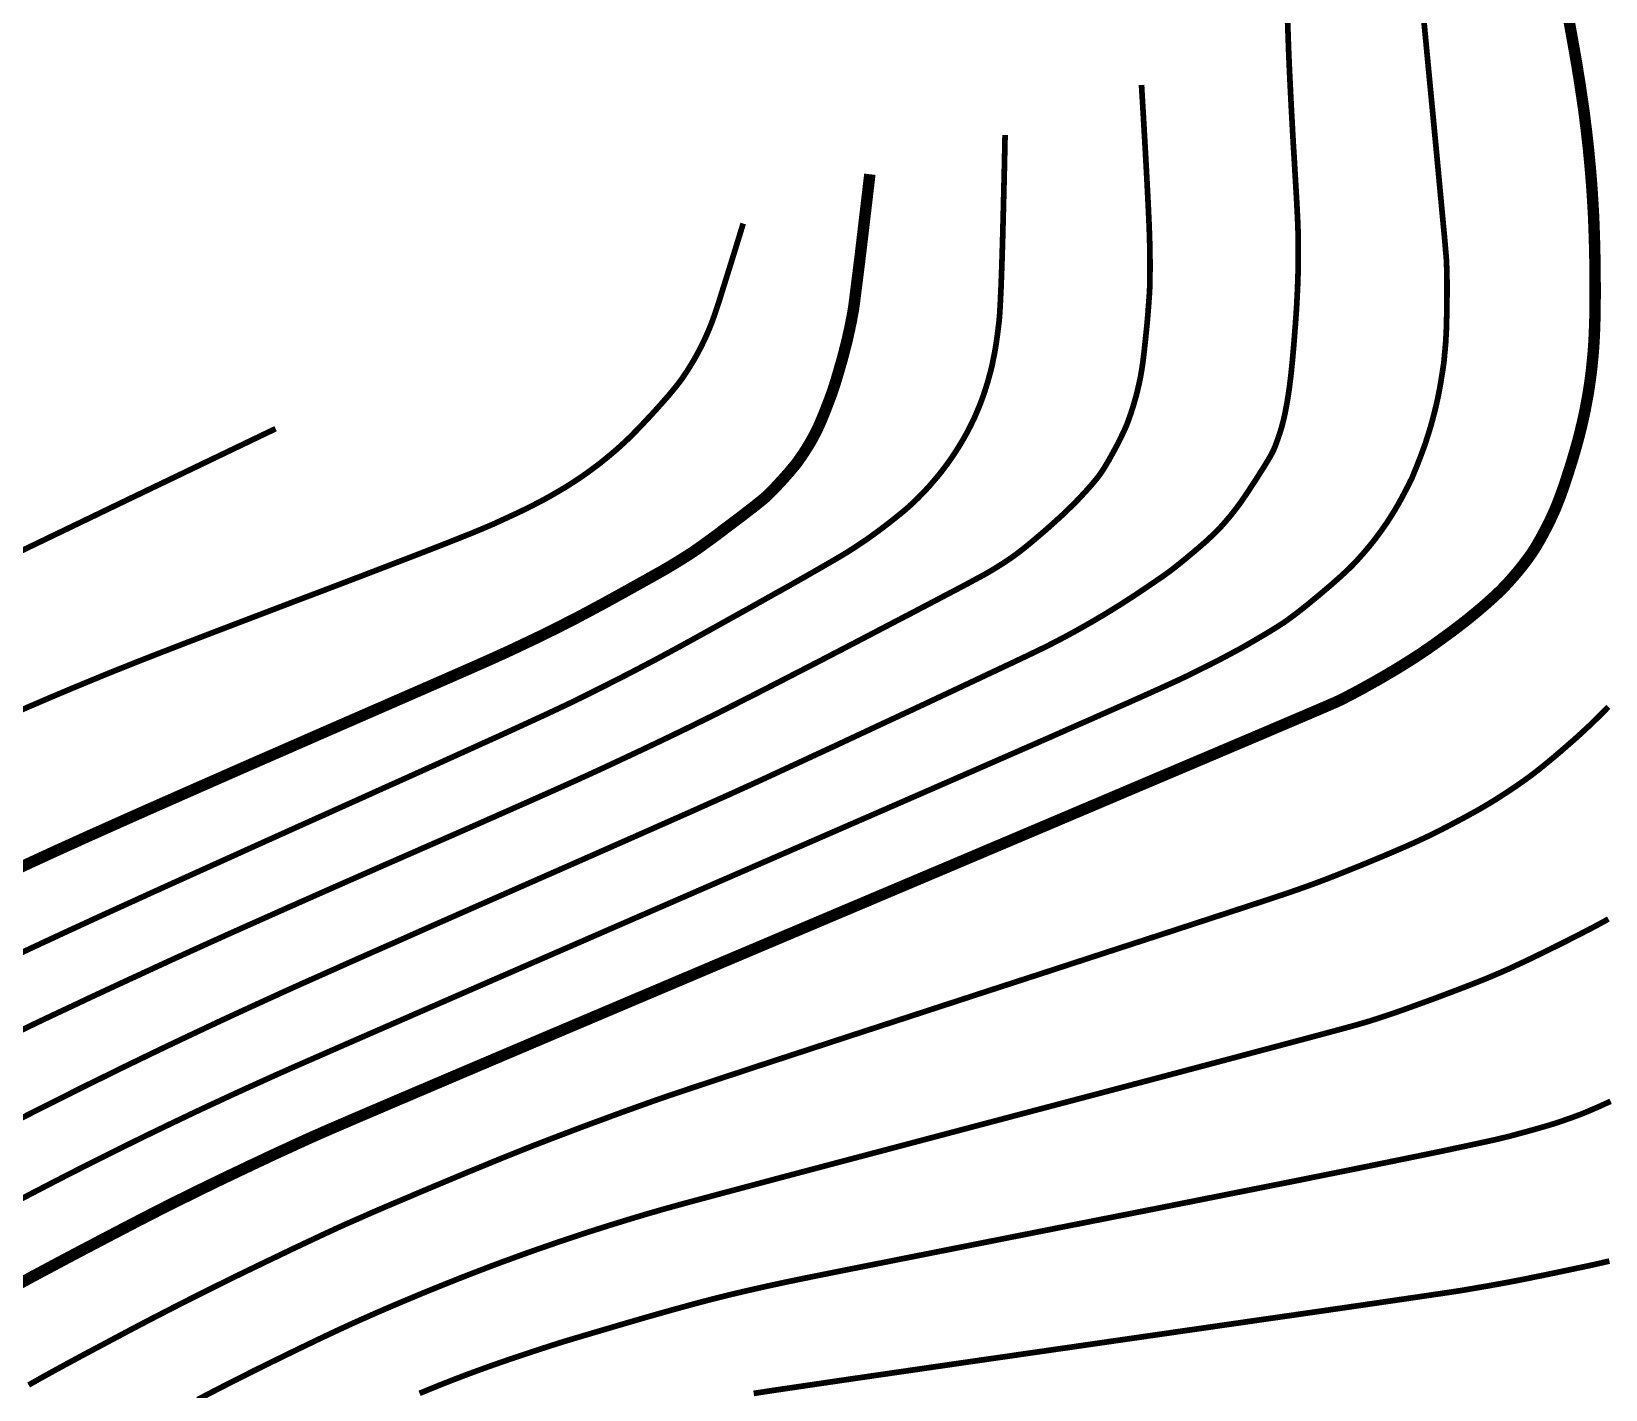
# Model space of a CAD drawing. Extents: x 36524600 to 36525730, y 2746759 to 2747713.
# Drawn here: x 36525065.21 to 36525085.88, y 2747586.55 to 2747604.37 of the extents above; entities that cross this region are included whole.
import ezdxf

# ---------------------------------------------------------------- set-up
doc = ezdxf.new("R2010")
doc.units = 0
doc.header["$LTSCALE"] = 1000
doc.header["$MEASUREMENT"] = 0
doc.layers.add('DGX', color=251, linetype='Continuous')

# ---------------------------------------------------------------- blocks, each defined once
blk = doc.blocks.new('dxt')
at = {"layer": 'DGX', "color": 253, "linetype": 'Continuous', "flags": 128}
for points, const_width in [([(36525065.055, 2747587.936), (36525065.225, 2747588.028), (36525065.408, 2747588.126), (36525065.605, 2747588.231), (36525065.816, 2747588.343), (36525066.028, 2747588.454), (36525066.226, 2747588.558), (36525066.41, 2747588.654), (36525066.581, 2747588.743), (36525066.738, 2747588.824), (36525066.882, 2747588.898), (36525067.013, 2747588.964), (36525067.13, 2747589.023), (36525067.241, 2747589.077), (36525067.351, 2747589.132), (36525067.462, 2747589.186), (36525067.573, 2747589.24), (36525067.684, 2747589.294), (36525067.795, 2747589.347), (36525067.906, 2747589.4), (36525068.018, 2747589.453), (36525068.129, 2747589.506), (36525068.241, 2747589.558), (36525068.352, 2747589.611), (36525068.464, 2747589.663), (36525068.576, 2747589.714), (36525068.688, 2747589.766), (36525068.8, 2747589.817), (36525068.913, 2747589.868), (36525069.118, 2747589.958), (36525069.508, 2747590.126), (36525070.084, 2747590.372), (36525070.845, 2747590.696), (36525071.791, 2747591.098), (36525072.923, 2747591.578), (36525074.24, 2747592.136), (36525075.743, 2747592.772), (36525077.242, 2747593.406), (36525078.548, 2747593.959), (36525079.661, 2747594.431), (36525080.581, 2747594.821), (36525081.309, 2747595.13), (36525081.844, 2747595.358), (36525082.186, 2747595.504), (36525082.335, 2747595.569), (36525082.391, 2747595.595), (36525082.453, 2747595.626), (36525082.521, 2747595.661), (36525082.595, 2747595.7), (36525082.675, 2747595.743), (36525082.761, 2747595.791), (36525082.853, 2747595.842), (36525082.951, 2747595.898), (36525083.051, 2747595.957), (36525083.149, 2747596.015), (36525083.245, 2747596.075), (36525083.339, 2747596.134), (36525083.431, 2747596.194), (36525083.522, 2747596.255), (36525083.61, 2747596.316), (36525083.696, 2747596.378), (36525083.779, 2747596.439), (36525083.859, 2747596.497), (36525083.934, 2747596.554), (36525084.005, 2747596.609), (36525084.072, 2747596.661), (36525084.134, 2747596.712), (36525084.193, 2747596.761), (36525084.248, 2747596.807), (36525084.299, 2747596.851), (36525084.346, 2747596.893), (36525084.39, 2747596.932), (36525084.43, 2747596.969), (36525084.466, 2747597.003), (36525084.499, 2747597.034), (36525084.528, 2747597.064), (36525084.554, 2747597.09), (36525084.577, 2747597.116), (36525084.601, 2747597.141), (36525084.624, 2747597.167), (36525084.647, 2747597.193), (36525084.67, 2747597.219), (36525084.693, 2747597.246), (36525084.715, 2747597.272), (36525084.737, 2747597.299), (36525084.759, 2747597.326), (36525084.781, 2747597.353), (36525084.802, 2747597.38), (36525084.823, 2747597.408), (36525084.844, 2747597.436), (36525084.865, 2747597.464), (36525084.885, 2747597.492), (36525084.905, 2747597.52), (36525084.925, 2747597.551), (36525084.947, 2747597.585), (36525084.971, 2747597.624), (36525084.996, 2747597.667), (36525085.023, 2747597.714), (36525085.051, 2747597.765), (36525085.08, 2747597.82), (36525085.111, 2747597.88), (36525085.143, 2747597.942), (36525085.173, 2747598.008), (36525085.204, 2747598.075), (36525085.233, 2747598.145), (36525085.262, 2747598.217), (36525085.29, 2747598.292), (36525085.318, 2747598.369), (36525085.345, 2747598.449), (36525085.371, 2747598.528), (36525085.396, 2747598.605), (36525085.419, 2747598.678), (36525085.441, 2747598.749), (36525085.461, 2747598.817), (36525085.48, 2747598.881), (36525085.498, 2747598.944), (36525085.514, 2747599.003), (36525085.529, 2747599.06), (36525085.544, 2747599.118), (36525085.558, 2747599.176), (36525085.572, 2747599.234), (36525085.585, 2747599.293), (36525085.598, 2747599.351), (36525085.61, 2747599.41), (36525085.621, 2747599.468), (36525085.632, 2747599.527), (36525085.643, 2747599.586), (36525085.653, 2747599.645), (36525085.662, 2747599.704), (36525085.671, 2747599.763), (36525085.679, 2747599.822), (36525085.687, 2747599.881), (36525085.694, 2747599.941), (36525085.7, 2747600), (36525085.706, 2747600.059), (36525085.712, 2747600.119), (36525085.717, 2747600.178), (36525085.721, 2747600.238), (36525085.725, 2747600.298), (36525085.728, 2747600.357), (36525085.731, 2747600.417), (36525085.733, 2747600.477), (36525085.735, 2747600.537), (36525085.737, 2747600.597), (36525085.738, 2747600.658), (36525085.739, 2747600.718), (36525085.74, 2747600.779), (36525085.74, 2747600.841), (36525085.741, 2747600.902), (36525085.741, 2747600.965), (36525085.741, 2747601.031), (36525085.74, 2747601.099), (36525085.74, 2747601.171), (36525085.739, 2747601.245), (36525085.738, 2747601.322), (36525085.737, 2747601.402), (36525085.735, 2747601.485), (36525085.733, 2747601.569), (36525085.731, 2747601.653), (36525085.728, 2747601.737), (36525085.725, 2747601.822), (36525085.722, 2747601.906), (36525085.718, 2747601.99), (36525085.713, 2747602.074), (36525085.708, 2747602.158), (36525085.703, 2747602.242), (36525085.697, 2747602.326), (36525085.691, 2747602.41), (36525085.684, 2747602.494), (36525085.677, 2747602.578), (36525085.669, 2747602.662), (36525085.661, 2747602.745), (36525085.653, 2747602.829), (36525085.644, 2747602.913), (36525085.634, 2747602.997), (36525085.625, 2747603.08), (36525085.614, 2747603.164), (36525085.604, 2747603.247), (36525085.593, 2747603.331), (36525085.581, 2747603.414), (36525085.569, 2747603.498), (36525085.556, 2747603.581), (36525085.544, 2747603.664), (36525085.531, 2747603.748), (36525085.517, 2747603.831), (36525085.504, 2747603.914), (36525085.49, 2747603.997), (36525085.476, 2747604.08), (36525085.461, 2747604.163), (36525085.446, 2747604.246), (36525085.431, 2747604.33), (36525085.416, 2747604.413), (36525085.401, 2747604.496)], 0.15), ([(36525065.177, 2747586.606), (36525065.281, 2747586.665), (36525065.386, 2747586.724), (36525065.504, 2747586.789), (36525065.634, 2747586.86), (36525065.776, 2747586.937), (36525065.932, 2747587.021), (36525066.1, 2747587.11), (36525066.28, 2747587.206), (36525066.474, 2747587.309), (36525066.673, 2747587.414), (36525066.874, 2747587.518), (36525067.074, 2747587.621), (36525067.276, 2747587.724), (36525067.477, 2747587.825), (36525067.68, 2747587.926), (36525067.882, 2747588.026), (36525068.086, 2747588.125), (36525068.283, 2747588.22), (36525068.467, 2747588.308), (36525068.639, 2747588.391), (36525068.799, 2747588.466), (36525068.945, 2747588.535), (36525069.079, 2747588.598), (36525069.201, 2747588.654), (36525069.31, 2747588.704), (36525069.419, 2747588.752), (36525069.542, 2747588.806), (36525069.677, 2747588.866), (36525069.826, 2747588.93), (36525069.988, 2747588.999), (36525070.163, 2747589.073), (36525070.351, 2747589.153), (36525070.552, 2747589.237), (36525070.753, 2747589.321), (36525070.942, 2747589.4), (36525071.118, 2747589.472), (36525071.28, 2747589.539), (36525071.43, 2747589.6), (36525071.568, 2747589.655), (36525071.692, 2747589.705), (36525071.803, 2747589.749), (36525071.908, 2747589.789), (36525072.013, 2747589.83), (36525072.119, 2747589.87), (36525072.224, 2747589.91), (36525072.329, 2747589.95), (36525072.435, 2747589.99), (36525072.54, 2747590.029), (36525072.646, 2747590.068), (36525072.752, 2747590.107), (36525072.857, 2747590.146), (36525072.963, 2747590.185), (36525073.069, 2747590.223), (36525073.175, 2747590.261), (36525073.281, 2747590.299), (36525073.387, 2747590.337), (36525073.494, 2747590.374), (36525073.652, 2747590.428), (36525073.914, 2747590.516), (36525074.28, 2747590.637), (36525074.75, 2747590.792), (36525075.324, 2747590.98), (36525076.002, 2747591.202), (36525076.784, 2747591.457), (36525077.67, 2747591.746), (36525078.553, 2747592.033), (36525079.325, 2747592.285), (36525079.986, 2747592.5), (36525080.537, 2747592.68), (36525080.977, 2747592.824), (36525081.307, 2747592.932), (36525081.526, 2747593.004), (36525081.635, 2747593.04), (36525081.688, 2747593.058), (36525081.741, 2747593.076), (36525081.794, 2747593.095), (36525081.847, 2747593.113), (36525081.9, 2747593.132), (36525081.953, 2747593.151), (36525082.006, 2747593.17), (36525082.059, 2747593.189), (36525082.115, 2747593.21), (36525082.178, 2747593.234), (36525082.246, 2747593.26), (36525082.322, 2747593.29), (36525082.403, 2747593.322), (36525082.491, 2747593.357), (36525082.586, 2747593.395), (36525082.687, 2747593.436), (36525082.788, 2747593.478), (36525082.885, 2747593.518), (36525082.977, 2747593.556), (36525083.063, 2747593.593), (36525083.145, 2747593.628), (36525083.222, 2747593.661), (36525083.294, 2747593.693), (36525083.36, 2747593.722), (36525083.425, 2747593.752), (36525083.491, 2747593.783), (36525083.559, 2747593.815), (36525083.627, 2747593.849), (36525083.697, 2747593.884), (36525083.768, 2747593.92), (36525083.84, 2747593.957), (36525083.913, 2747593.996), (36525083.985, 2747594.034), (36525084.052, 2747594.07), (36525084.114, 2747594.105), (36525084.172, 2747594.136), (36525084.225, 2747594.166), (36525084.273, 2747594.194), (36525084.317, 2747594.22), (36525084.356, 2747594.243), (36525084.393, 2747594.266), (36525084.429, 2747594.288), (36525084.465, 2747594.311), (36525084.501, 2747594.334), (36525084.536, 2747594.357), (36525084.571, 2747594.379), (36525084.606, 2747594.402), (36525084.64, 2747594.425), (36525084.675, 2747594.448), (36525084.709, 2747594.471), (36525084.742, 2747594.495), (36525084.776, 2747594.518), (36525084.81, 2747594.542), (36525084.843, 2747594.566), (36525084.876, 2747594.59), (36525084.91, 2747594.615), (36525084.944, 2747594.641), (36525084.983, 2747594.671), (36525085.025, 2747594.705), (36525085.071, 2747594.742), (36525085.121, 2747594.783), (36525085.174, 2747594.827), (36525085.231, 2747594.875), (36525085.292, 2747594.927), (36525085.353, 2747594.98), (36525085.411, 2747595.031), (36525085.467, 2747595.079), (36525085.519, 2747595.126), (36525085.569, 2747595.172), (36525085.616, 2747595.215), (36525085.66, 2747595.256), (36525085.701, 2747595.296), (36525085.74, 2747595.333), (36525085.776, 2747595.368), (36525085.809, 2747595.401), (36525085.839, 2747595.431), (36525085.867, 2747595.459), (36525085.892, 2747595.485), (36525085.914, 2747595.508)], 0.075), ([(36525065.068, 2747589.042), (36525065.212, 2747589.118), (36525065.357, 2747589.193), (36525065.501, 2747589.268), (36525065.645, 2747589.342), (36525065.79, 2747589.416), (36525065.935, 2747589.49), (36525066.08, 2747589.563), (36525066.226, 2747589.636), (36525066.371, 2747589.708), (36525066.517, 2747589.78), (36525066.663, 2747589.852), (36525066.809, 2747589.923), (36525066.956, 2747589.994), (36525067.102, 2747590.064), (36525067.249, 2747590.134), (36525067.396, 2747590.204), (36525067.543, 2747590.273), (36525067.69, 2747590.341), (36525067.838, 2747590.41), (36525067.986, 2747590.478), (36525068.134, 2747590.545), (36525068.282, 2747590.612), (36525068.43, 2747590.679), (36525068.653, 2747590.778), (36525069.025, 2747590.941), (36525069.546, 2747591.169), (36525070.217, 2747591.462), (36525071.036, 2747591.819), (36525072.005, 2747592.241), (36525073.123, 2747592.728), (36525074.39, 2747593.279), (36525075.656, 2747593.83), (36525076.771, 2747594.316), (36525077.735, 2747594.737), (36525078.548, 2747595.093), (36525079.21, 2747595.385), (36525079.721, 2747595.611), (36525080.081, 2747595.773), (36525080.291, 2747595.869), (36525080.421, 2747595.932), (36525080.546, 2747595.994), (36525080.665, 2747596.053), (36525080.778, 2747596.11), (36525080.884, 2747596.166), (36525080.985, 2747596.22), (36525081.08, 2747596.271), (36525081.169, 2747596.321), (36525081.251, 2747596.369), (36525081.329, 2747596.414), (36525081.4, 2747596.456), (36525081.466, 2747596.496), (36525081.527, 2747596.533), (36525081.581, 2747596.567), (36525081.63, 2747596.599), (36525081.674, 2747596.628), (36525081.716, 2747596.658), (36525081.763, 2747596.693), (36525081.815, 2747596.732), (36525081.871, 2747596.775), (36525081.931, 2747596.823), (36525081.995, 2747596.875), (36525082.064, 2747596.932), (36525082.138, 2747596.993), (36525082.21, 2747597.054), (36525082.278, 2747597.112), (36525082.34, 2747597.167), (36525082.398, 2747597.218), (36525082.449, 2747597.265), (36525082.496, 2747597.309), (36525082.538, 2747597.35), (36525082.574, 2747597.387), (36525082.608, 2747597.423), (36525082.641, 2747597.459), (36525082.673, 2747597.495), (36525082.706, 2747597.532), (36525082.737, 2747597.569), (36525082.769, 2747597.606), (36525082.799, 2747597.644), (36525082.83, 2747597.682), (36525082.86, 2747597.721), (36525082.889, 2747597.76), (36525082.918, 2747597.799), (36525082.946, 2747597.839), (36525082.974, 2747597.879), (36525083.002, 2747597.919), (36525083.029, 2747597.96), (36525083.055, 2747598.001), (36525083.081, 2747598.042), (36525083.107, 2747598.084), (36525083.132, 2747598.126), (36525083.156, 2747598.168), (36525083.18, 2747598.211), (36525083.204, 2747598.254), (36525083.226, 2747598.297), (36525083.249, 2747598.34), (36525083.27, 2747598.381), (36525083.288, 2747598.416), (36525083.303, 2747598.446), (36525083.315, 2747598.471), (36525083.325, 2747598.49), (36525083.332, 2747598.504), (36525083.336, 2747598.512), (36525083.338, 2747598.515), (36525083.339, 2747598.518), (36525083.342, 2747598.526), (36525083.348, 2747598.54), (36525083.356, 2747598.56), (36525083.366, 2747598.586), (36525083.379, 2747598.617), (36525083.394, 2747598.654), (36525083.411, 2747598.697), (36525083.429, 2747598.743), (36525083.447, 2747598.789), (36525083.464, 2747598.835), (36525083.481, 2747598.881), (36525083.498, 2747598.927), (36525083.514, 2747598.973), (36525083.529, 2747599.02), (36525083.544, 2747599.067), (36525083.559, 2747599.114), (36525083.573, 2747599.161), (36525083.587, 2747599.208), (36525083.6, 2747599.255), (36525083.613, 2747599.303), (36525083.625, 2747599.35), (36525083.637, 2747599.398), (36525083.649, 2747599.445), (36525083.66, 2747599.493), (36525083.671, 2747599.541), (36525083.681, 2747599.589), (36525083.69, 2747599.638), (36525083.7, 2747599.686), (36525083.708, 2747599.734), (36525083.717, 2747599.783), (36525083.724, 2747599.831), (36525083.732, 2747599.877), (36525083.738, 2747599.916), (36525083.743, 2747599.95), (36525083.747, 2747599.977), (36525083.751, 2747599.999), (36525083.753, 2747600.014), (36525083.755, 2747600.024), (36525083.755, 2747600.027), (36525083.755, 2747600.031), (36525083.756, 2747600.041), (36525083.758, 2747600.056), (36525083.76, 2747600.078), (36525083.762, 2747600.106), (36525083.765, 2747600.141), (36525083.769, 2747600.181), (36525083.773, 2747600.227), (36525083.778, 2747600.28), (36525083.781, 2747600.338), (36525083.785, 2747600.403), (36525083.788, 2747600.474), (36525083.79, 2747600.552), (36525083.792, 2747600.636), (36525083.794, 2747600.725), (36525083.795, 2747600.821), (36525083.796, 2747600.918), (36525083.796, 2747601.007), (36525083.796, 2747601.091), (36525083.795, 2747601.168), (36525083.793, 2747601.24), (36525083.791, 2747601.305), (36525083.789, 2747601.363), (36525083.785, 2747601.416), (36525083.777, 2747601.511), (36525083.761, 2747601.695), (36525083.735, 2747601.969), (36525083.701, 2747602.333), (36525083.658, 2747602.788), (36525083.606, 2747603.332), (36525083.545, 2747603.966), (36525083.476, 2747604.689)], 0.075), ([(36525081.704, 2747604.497), (36525081.71, 2747604.323), (36525081.716, 2747604.15), (36525081.723, 2747603.976), (36525081.731, 2747603.799), (36525081.74, 2747603.619), (36525081.749, 2747603.436), (36525081.759, 2747603.25), (36525081.769, 2747603.062), (36525081.78, 2747602.87), (36525081.792, 2747602.675), (36525081.803, 2747602.487), (36525081.813, 2747602.316), (36525081.822, 2747602.162), (36525081.829, 2747602.024), (36525081.835, 2747601.904), (36525081.839, 2747601.8), (36525081.842, 2747601.713), (36525081.843, 2747601.642), (36525081.844, 2747601.581), (36525081.844, 2747601.519), (36525081.844, 2747601.457), (36525081.844, 2747601.395), (36525081.843, 2747601.333), (36525081.842, 2747601.271), (36525081.841, 2747601.21), (36525081.839, 2747601.148), (36525081.837, 2747601.086), (36525081.835, 2747601.024), (36525081.832, 2747600.962), (36525081.829, 2747600.9), (36525081.826, 2747600.839), (36525081.823, 2747600.777), (36525081.819, 2747600.715), (36525081.815, 2747600.653), (36525081.81, 2747600.59), (36525081.806, 2747600.525), (36525081.8, 2747600.457), (36525081.795, 2747600.386), (36525081.789, 2747600.313), (36525081.783, 2747600.237), (36525081.776, 2747600.159), (36525081.769, 2747600.078), (36525081.761, 2747599.997), (36525081.753, 2747599.919), (36525081.745, 2747599.843), (36525081.736, 2747599.77), (36525081.727, 2747599.7), (36525081.717, 2747599.632), (36525081.707, 2747599.567), (36525081.697, 2747599.505), (36525081.686, 2747599.446), (36525081.675, 2747599.389), (36525081.664, 2747599.335), (36525081.652, 2747599.283), (36525081.64, 2747599.235), (36525081.628, 2747599.189), (36525081.615, 2747599.146), (36525081.603, 2747599.105), (36525081.59, 2747599.067), (36525081.578, 2747599.032), (36525081.566, 2747598.999), (36525081.555, 2747598.969), (36525081.545, 2747598.941), (36525081.535, 2747598.916), (36525081.526, 2747598.894), (36525081.517, 2747598.874), (36525081.506, 2747598.852), (36525081.491, 2747598.823), (36525081.472, 2747598.789), (36525081.448, 2747598.748), (36525081.419, 2747598.701), (36525081.387, 2747598.648), (36525081.349, 2747598.589), (36525081.308, 2747598.523), (36525081.265, 2747598.457), (36525081.224, 2747598.395), (36525081.187, 2747598.337), (36525081.151, 2747598.284), (36525081.118, 2747598.236), (36525081.088, 2747598.192), (36525081.059, 2747598.153), (36525081.034, 2747598.119), (36525081.009, 2747598.086), (36525080.984, 2747598.055), (36525080.959, 2747598.023), (36525080.933, 2747597.992), (36525080.907, 2747597.961), (36525080.88, 2747597.93), (36525080.853, 2747597.899), (36525080.826, 2747597.869), (36525080.797, 2747597.838), (36525080.763, 2747597.804), (36525080.725, 2747597.767), (36525080.683, 2747597.727), (36525080.636, 2747597.684), (36525080.585, 2747597.639), (36525080.529, 2747597.591), (36525080.469, 2747597.54), (36525080.409, 2747597.49), (36525080.353, 2747597.443), (36525080.3, 2747597.4), (36525080.25, 2747597.36), (36525080.205, 2747597.325), (36525080.163, 2747597.292), (36525080.124, 2747597.264), (36525080.09, 2747597.239), (36525080.056, 2747597.215), (36525080.019, 2747597.19), (36525079.981, 2747597.164), (36525079.94, 2747597.136), (36525079.897, 2747597.107), (36525079.852, 2747597.076), (36525079.805, 2747597.044), (36525079.755, 2747597.011), (36525079.705, 2747596.977), (36525079.654, 2747596.944), (36525079.603, 2747596.911), (36525079.551, 2747596.878), (36525079.5, 2747596.845), (36525079.448, 2747596.813), (36525079.397, 2747596.781), (36525079.345, 2747596.749), (36525079.292, 2747596.717), (36525079.24, 2747596.686), (36525079.188, 2747596.655), (36525079.135, 2747596.624), (36525079.082, 2747596.594), (36525079.029, 2747596.564), (36525078.976, 2747596.534), (36525078.923, 2747596.504), (36525078.869, 2747596.475), (36525078.816, 2747596.446), (36525078.762, 2747596.417), (36525078.708, 2747596.389), (36525078.654, 2747596.361), (36525078.6, 2747596.333), (36525078.546, 2747596.305), (36525078.491, 2747596.278), (36525078.416, 2747596.242), (36525078.302, 2747596.187), (36525078.148, 2747596.114), (36525077.953, 2747596.022), (36525077.719, 2747595.912), (36525077.445, 2747595.783), (36525077.132, 2747595.636), (36525076.778, 2747595.47), (36525076.417, 2747595.302), (36525076.083, 2747595.146), (36525075.776, 2747595.002), (36525075.494, 2747594.872), (36525075.24, 2747594.754), (36525075.011, 2747594.648), (36525074.81, 2747594.555), (36525074.634, 2747594.475), (36525074.448, 2747594.39), (36525074.215, 2747594.286), (36525073.934, 2747594.16), (36525073.605, 2747594.014), (36525073.229, 2747593.848), (36525072.806, 2747593.661), (36525072.335, 2747593.453), (36525071.817, 2747593.225), (36525071.294, 2747592.995), (36525070.813, 2747592.783), (36525070.371, 2747592.588), (36525069.97, 2747592.41), (36525069.609, 2747592.251), (36525069.288, 2747592.108), (36525069.008, 2747591.983), (36525068.768, 2747591.876), (36525068.548, 2747591.777), (36525068.329, 2747591.677), (36525068.11, 2747591.577), (36525067.891, 2747591.476), (36525067.673, 2747591.375), (36525067.454, 2747591.272), (36525067.236, 2747591.169), (36525067.019, 2747591.066), (36525066.802, 2747590.962), (36525066.585, 2747590.857), (36525066.368, 2747590.752), (36525066.152, 2747590.645), (36525065.935, 2747590.539), (36525065.72, 2747590.431), (36525065.504, 2747590.323), (36525065.289, 2747590.215), (36525065.074, 2747590.105)], 0.075), ([(36525067.397, 2747586.415), (36525067.59, 2747586.516), (36525067.784, 2747586.616), (36525067.978, 2747586.714), (36525068.173, 2747586.812), (36525068.368, 2747586.908), (36525068.558, 2747587.001), (36525068.735, 2747587.087), (36525068.901, 2747587.167), (36525069.054, 2747587.24), (36525069.196, 2747587.307), (36525069.325, 2747587.367), (36525069.443, 2747587.421), (36525069.548, 2747587.468), (36525069.648, 2747587.512), (36525069.747, 2747587.556), (36525069.847, 2747587.599), (36525069.947, 2747587.642), (36525070.047, 2747587.685), (36525070.148, 2747587.727), (36525070.248, 2747587.769), (36525070.348, 2747587.811), (36525070.449, 2747587.852), (36525070.55, 2747587.893), (36525070.651, 2747587.934), (36525070.752, 2747587.974), (36525070.853, 2747588.014), (36525070.955, 2747588.054), (36525071.056, 2747588.093), (36525071.158, 2747588.132), (36525071.259, 2747588.171), (36525071.361, 2747588.209), (36525071.463, 2747588.246), (36525071.566, 2747588.284), (36525071.668, 2747588.321), (36525071.77, 2747588.357), (36525071.873, 2747588.394), (36525071.976, 2747588.429), (36525072.079, 2747588.465), (36525072.182, 2747588.5), (36525072.285, 2747588.534), (36525072.388, 2747588.569), (36525072.491, 2747588.603), (36525072.595, 2747588.636), (36525072.698, 2747588.669), (36525072.802, 2747588.702), (36525072.906, 2747588.734), (36525073.01, 2747588.766), (36525073.114, 2747588.798), (36525073.219, 2747588.829), (36525073.323, 2747588.86), (36525073.427, 2747588.89), (36525073.532, 2747588.92), (36525073.637, 2747588.949), (36525073.8, 2747588.994), (36525074.079, 2747589.069), (36525074.476, 2747589.175), (36525074.988, 2747589.312), (36525075.618, 2747589.479), (36525076.364, 2747589.676), (36525077.226, 2747589.904), (36525078.205, 2747590.163), (36525079.183, 2747590.421), (36525080.041, 2747590.648), (36525080.78, 2747590.844), (36525081.4, 2747591.009), (36525081.9, 2747591.142), (36525082.281, 2747591.244), (36525082.542, 2747591.315), (36525082.684, 2747591.355), (36525082.772, 2747591.381), (36525082.869, 2747591.412), (36525082.976, 2747591.447), (36525083.092, 2747591.486), (36525083.219, 2747591.53), (36525083.355, 2747591.579), (36525083.501, 2747591.632), (36525083.657, 2747591.689), (36525083.813, 2747591.748), (36525083.958, 2747591.803), (36525084.093, 2747591.855), (36525084.218, 2747591.904), (36525084.332, 2747591.95), (36525084.436, 2747591.994), (36525084.529, 2747592.034), (36525084.613, 2747592.071), (36525084.692, 2747592.108), (36525084.776, 2747592.147), (36525084.863, 2747592.188), (36525084.954, 2747592.232), (36525085.049, 2747592.278), (36525085.148, 2747592.327), (36525085.25, 2747592.377), (36525085.356, 2747592.43), (36525085.46, 2747592.483), (36525085.556, 2747592.532), (36525085.643, 2747592.577), (36525085.723, 2747592.619), (36525085.795, 2747592.657), (36525085.859, 2747592.692), (36525085.914, 2747592.724)], 0.075), ([(36525070.309, 2747586.497), (36525070.373, 2747586.523), (36525070.438, 2747586.55), (36525070.503, 2747586.576), (36525070.568, 2747586.603), (36525070.634, 2747586.629), (36525070.699, 2747586.654), (36525070.764, 2747586.68), (36525070.83, 2747586.705), (36525070.895, 2747586.73), (36525070.961, 2747586.755), (36525071.027, 2747586.779), (36525071.093, 2747586.803), (36525071.159, 2747586.827), (36525071.225, 2747586.851), (36525071.291, 2747586.874), (36525071.357, 2747586.897), (36525071.423, 2747586.92), (36525071.49, 2747586.943), (36525071.556, 2747586.966), (36525071.623, 2747586.988), (36525071.689, 2747587.01), (36525071.755, 2747587.032), (36525071.821, 2747587.054), (36525071.887, 2747587.076), (36525071.954, 2747587.097), (36525072.02, 2747587.119), (36525072.094, 2747587.142), (36525072.185, 2747587.171), (36525072.294, 2747587.204), (36525072.419, 2747587.241), (36525072.561, 2747587.283), (36525072.72, 2747587.33), (36525072.896, 2747587.382), (36525073.088, 2747587.438), (36525073.283, 2747587.495), (36525073.466, 2747587.547), (36525073.636, 2747587.595), (36525073.794, 2747587.638), (36525073.939, 2747587.678), (36525074.072, 2747587.713), (36525074.193, 2747587.744), (36525074.301, 2747587.771), (36525074.403, 2747587.796), (36525074.505, 2747587.82), (36525074.607, 2747587.844), (36525074.709, 2747587.867), (36525074.811, 2747587.89), (36525074.913, 2747587.913), (36525075.016, 2747587.935), (36525075.118, 2747587.957), (36525075.282, 2747587.991), (36525075.567, 2747588.049), (36525075.974, 2747588.13), (36525076.502, 2747588.235), (36525077.153, 2747588.364), (36525077.925, 2747588.517), (36525078.819, 2747588.694), (36525079.835, 2747588.894), (36525080.851, 2747589.096), (36525081.748, 2747589.274), (36525082.525, 2747589.43), (36525083.183, 2747589.564), (36525083.72, 2747589.674), (36525084.138, 2747589.763), (36525084.436, 2747589.828), (36525084.614, 2747589.871), (36525084.728, 2747589.902), (36525084.831, 2747589.93), (36525084.925, 2747589.956), (36525085.008, 2747589.979), (36525085.082, 2747590.001), (36525085.146, 2747590.019), (36525085.199, 2747590.036), (36525085.243, 2747590.05), (36525085.282, 2747590.063), (36525085.32, 2747590.076), (36525085.359, 2747590.09), (36525085.397, 2747590.103), (36525085.436, 2747590.117), (36525085.474, 2747590.131), (36525085.512, 2747590.145), (36525085.55, 2747590.159), (36525085.593, 2747590.176), (36525085.645, 2747590.198), (36525085.706, 2747590.224), (36525085.776, 2747590.254), (36525085.855, 2747590.29), (36525085.944, 2747590.33)], 0.075), ([(36525074.695, 2747586.496), (36525074.957, 2747586.536), (36525075.35, 2747586.594), (36525075.873, 2747586.671), (36525076.527, 2747586.766), (36525077.312, 2747586.88), (36525078.227, 2747587.012), (36525079.273, 2747587.163), (36525080.319, 2747587.314), (36525081.235, 2747587.446), (36525082.021, 2747587.559), (36525082.676, 2747587.654), (36525083.202, 2747587.731), (36525083.597, 2747587.789), (36525083.862, 2747587.828), (36525083.998, 2747587.849), (36525084.067, 2747587.861), (36525084.137, 2747587.873), (36525084.207, 2747587.885), (36525084.277, 2747587.897), (36525084.347, 2747587.909), (36525084.417, 2747587.922), (36525084.487, 2747587.934), (36525084.556, 2747587.947), (36525084.632, 2747587.961), (36525084.719, 2747587.978), (36525084.817, 2747587.997), (36525084.927, 2747588.02), (36525085.049, 2747588.044), (36525085.182, 2747588.072), (36525085.326, 2747588.102), (36525085.482, 2747588.135), (36525085.64, 2747588.168), (36525085.788, 2747588.201), (36525085.928, 2747588.233)], 0.075), ([(36525065.031, 2747591.239), (36525065.182, 2747591.312), (36525065.353, 2747591.394), (36525065.541, 2747591.483), (36525065.748, 2747591.58), (36525065.972, 2747591.686), (36525066.215, 2747591.799), (36525066.476, 2747591.92), (36525066.756, 2747592.049), (36525067.059, 2747592.189), (36525067.392, 2747592.34), (36525067.754, 2747592.504), (36525068.146, 2747592.679), (36525068.568, 2747592.867), (36525069.019, 2747593.067), (36525069.5, 2747593.279), (36525070.01, 2747593.503), (36525070.512, 2747593.723), (36525070.968, 2747593.923), (36525071.378, 2747594.104), (36525071.742, 2747594.265), (36525072.059, 2747594.406), (36525072.331, 2747594.528), (36525072.556, 2747594.63), (36525072.736, 2747594.713), (36525072.892, 2747594.786), (36525073.048, 2747594.859), (36525073.204, 2747594.932), (36525073.36, 2747595.006), (36525073.515, 2747595.08), (36525073.671, 2747595.155), (36525073.826, 2747595.23), (36525073.981, 2747595.306), (36525074.149, 2747595.389), (36525074.345, 2747595.487), (36525074.568, 2747595.6), (36525074.818, 2747595.727), (36525075.096, 2747595.87), (36525075.401, 2747596.027), (36525075.733, 2747596.199), (36525076.092, 2747596.386), (36525076.444, 2747596.57), (36525076.755, 2747596.732), (36525077.024, 2747596.873), (36525077.252, 2747596.993), (36525077.439, 2747597.091), (36525077.584, 2747597.169), (36525077.688, 2747597.225), (36525077.75, 2747597.259), (36525077.791, 2747597.283), (36525077.833, 2747597.308), (36525077.873, 2747597.333), (36525077.914, 2747597.358), (36525077.955, 2747597.384), (36525077.995, 2747597.41), (36525078.035, 2747597.437), (36525078.074, 2747597.463), (36525078.116, 2747597.493), (36525078.162, 2747597.527), (36525078.211, 2747597.565), (36525078.265, 2747597.608), (36525078.323, 2747597.655), (36525078.385, 2747597.707), (36525078.451, 2747597.763), (36525078.522, 2747597.824), (36525078.592, 2747597.886), (36525078.659, 2747597.946), (36525078.722, 2747598.003), (36525078.782, 2747598.059), (36525078.837, 2747598.113), (36525078.89, 2747598.164), (36525078.939, 2747598.214), (36525078.984, 2747598.261), (36525079.025, 2747598.306), (36525079.064, 2747598.348), (36525079.1, 2747598.388), (36525079.133, 2747598.426), (36525079.162, 2747598.461), (36525079.189, 2747598.493), (36525079.213, 2747598.523), (36525079.234, 2747598.551), (36525079.254, 2747598.579), (36525079.275, 2747598.611), (36525079.298, 2747598.647), (36525079.322, 2747598.687), (36525079.348, 2747598.73), (36525079.375, 2747598.778), (36525079.403, 2747598.829), (36525079.433, 2747598.884), (36525079.463, 2747598.94), (36525079.49, 2747598.992), (36525079.514, 2747599.041), (36525079.536, 2747599.087), (36525079.556, 2747599.129), (36525079.574, 2747599.168), (36525079.589, 2747599.203), (36525079.602, 2747599.236), (36525079.613, 2747599.266), (36525079.624, 2747599.297), (36525079.635, 2747599.328), (36525079.646, 2747599.359), (36525079.656, 2747599.39), (36525079.666, 2747599.421), (36525079.676, 2747599.452), (36525079.685, 2747599.483), (36525079.694, 2747599.515), (36525079.703, 2747599.546), (36525079.712, 2747599.577), (36525079.72, 2747599.609), (36525079.728, 2747599.641), (36525079.736, 2747599.672), (36525079.743, 2747599.704), (36525079.751, 2747599.736), (36525079.758, 2747599.768), (36525079.764, 2747599.8), (36525079.771, 2747599.832), (36525079.777, 2747599.864), (36525079.782, 2747599.896), (36525079.788, 2747599.928), (36525079.793, 2747599.961), (36525079.798, 2747599.993), (36525079.803, 2747600.028), (36525079.808, 2747600.07), (36525079.814, 2747600.118), (36525079.821, 2747600.172), (36525079.827, 2747600.232), (36525079.834, 2747600.298), (36525079.842, 2747600.371), (36525079.85, 2747600.45), (36525079.858, 2747600.53), (36525079.865, 2747600.606), (36525079.871, 2747600.677), (36525079.876, 2747600.745), (36525079.881, 2747600.809), (36525079.885, 2747600.868), (36525079.889, 2747600.924), (36525079.892, 2747600.975), (36525079.894, 2747601.027), (36525079.895, 2747601.086), (36525079.896, 2747601.15), (36525079.897, 2747601.221), (36525079.897, 2747601.298), (36525079.897, 2747601.381), (36525079.896, 2747601.471), (36525079.894, 2747601.566), (36525079.891, 2747601.685), (36525079.885, 2747601.846), (36525079.876, 2747602.047), (36525079.864, 2747602.289), (36525079.849, 2747602.573), (36525079.831, 2747602.898), (36525079.81, 2747603.264), (36525079.786, 2747603.671)], 0.075), ([(36525077.995, 2747603.015), (36525077.984, 2747602.503), (36525077.973, 2747602.05), (36525077.963, 2747601.655), (36525077.953, 2747601.319), (36525077.943, 2747601.042), (36525077.933, 2747600.822), (36525077.924, 2747600.662), (36525077.915, 2747600.559), (36525077.906, 2747600.489), (36525077.898, 2747600.422), (36525077.89, 2747600.361), (36525077.882, 2747600.304), (36525077.874, 2747600.252), (36525077.866, 2747600.204), (36525077.858, 2747600.161), (36525077.851, 2747600.122), (36525077.844, 2747600.089), (36525077.838, 2747600.059), (36525077.833, 2747600.034), (36525077.829, 2747600.013), (36525077.826, 2747599.997), (36525077.823, 2747599.984), (36525077.822, 2747599.977), (36525077.821, 2747599.973), (36525077.82, 2747599.97), (36525077.818, 2747599.963), (36525077.815, 2747599.951), (36525077.811, 2747599.935), (36525077.806, 2747599.915), (36525077.799, 2747599.891), (36525077.791, 2747599.862), (36525077.782, 2747599.83), (36525077.773, 2747599.795), (36525077.763, 2747599.76), (36525077.752, 2747599.726), (36525077.742, 2747599.692), (36525077.731, 2747599.657), (36525077.719, 2747599.623), (36525077.708, 2747599.589), (36525077.695, 2747599.555), (36525077.683, 2747599.522), (36525077.67, 2747599.488), (36525077.657, 2747599.455), (36525077.643, 2747599.421), (36525077.629, 2747599.388), (36525077.615, 2747599.355), (36525077.601, 2747599.322), (36525077.586, 2747599.29), (36525077.57, 2747599.257), (36525077.555, 2747599.225), (36525077.539, 2747599.192), (36525077.522, 2747599.16), (36525077.506, 2747599.128), (36525077.489, 2747599.097), (36525077.471, 2747599.065), (36525077.454, 2747599.034), (36525077.436, 2747599.003), (36525077.417, 2747598.972), (36525077.399, 2747598.941), (36525077.38, 2747598.91), (36525077.36, 2747598.879), (36525077.341, 2747598.849), (36525077.321, 2747598.819), (36525077.3, 2747598.788), (36525077.28, 2747598.759), (36525077.259, 2747598.729), (36525077.238, 2747598.699), (36525077.216, 2747598.67), (36525077.195, 2747598.642), (36525077.173, 2747598.613), (36525077.151, 2747598.585), (36525077.129, 2747598.557), (36525077.106, 2747598.529), (36525077.083, 2747598.502), (36525077.06, 2747598.475), (36525077.037, 2747598.448), (36525077.014, 2747598.421), (36525076.99, 2747598.394), (36525076.966, 2747598.368), (36525076.942, 2747598.342), (36525076.917, 2747598.316), (36525076.892, 2747598.291), (36525076.867, 2747598.265), (36525076.842, 2747598.24), (36525076.816, 2747598.215), (36525076.791, 2747598.191), (36525076.765, 2747598.166), (36525076.738, 2747598.142), (36525076.71, 2747598.117), (36525076.678, 2747598.089), (36525076.642, 2747598.059), (36525076.602, 2747598.027), (36525076.559, 2747597.992), (36525076.511, 2747597.954), (36525076.46, 2747597.914), (36525076.405, 2747597.872), (36525076.348, 2747597.829), (36525076.29, 2747597.786), (36525076.232, 2747597.744), (36525076.174, 2747597.703), (36525076.115, 2747597.663), (36525076.055, 2747597.623), (36525075.995, 2747597.584), (36525075.935, 2747597.545), (36525075.862, 2747597.501), (36525075.764, 2747597.443), (36525075.641, 2747597.372), (36525075.494, 2747597.287), (36525075.322, 2747597.189), (36525075.126, 2747597.078), (36525074.904, 2747596.954), (36525074.658, 2747596.816), (36525074.409, 2747596.678), (36525074.179, 2747596.55), (36525073.968, 2747596.433), (36525073.775, 2747596.327), (36525073.6, 2747596.232), (36525073.445, 2747596.148), (36525073.308, 2747596.076), (36525073.19, 2747596.014), (36525073.081, 2747595.957), (36525072.972, 2747595.901), (36525072.863, 2747595.846), (36525072.754, 2747595.79), (36525072.644, 2747595.735), (36525072.535, 2747595.681), (36525072.425, 2747595.626), (36525072.315, 2747595.572), (36525072.172, 2747595.504), (36525071.965, 2747595.407), (36525071.693, 2747595.282), (36525071.357, 2747595.128), (36525070.955, 2747594.946), (36525070.489, 2747594.735), (36525069.958, 2747594.496), (36525069.363, 2747594.228), (36525068.758, 2747593.956), (36525068.201, 2747593.705), (36525067.69, 2747593.474), (36525067.227, 2747593.265), (36525066.81, 2747593.076), (36525066.441, 2747592.908), (36525066.118, 2747592.761), (36525065.843, 2747592.634), (36525065.591, 2747592.518), (36525065.339, 2747592.401), (36525065.088, 2747592.283)], 0.075), ([(36525064.956, 2747593.35), (36525065.209, 2747593.467), (36525065.463, 2747593.584), (36525065.718, 2747593.7), (36525065.972, 2747593.815), (36525066.243, 2747593.936), (36525066.545, 2747594.071), (36525066.879, 2747594.219), (36525067.244, 2747594.38), (36525067.641, 2747594.555), (36525068.069, 2747594.743), (36525068.529, 2747594.944), (36525069.02, 2747595.159), (36525069.499, 2747595.368), (36525069.923, 2747595.553), (36525070.292, 2747595.714), (36525070.605, 2747595.851), (36525070.863, 2747595.964), (36525071.065, 2747596.053), (36525071.212, 2747596.118), (36525071.303, 2747596.159), (36525071.367, 2747596.188), (36525071.431, 2747596.217), (36525071.494, 2747596.246), (36525071.558, 2747596.276), (36525071.621, 2747596.306), (36525071.684, 2747596.336), (36525071.747, 2747596.366), (36525071.811, 2747596.396), (36525071.874, 2747596.426), (36525071.936, 2747596.457), (36525071.999, 2747596.488), (36525072.062, 2747596.519), (36525072.125, 2747596.55), (36525072.187, 2747596.582), (36525072.249, 2747596.614), (36525072.312, 2747596.646), (36525072.377, 2747596.679), (36525072.448, 2747596.717), (36525072.525, 2747596.757), (36525072.607, 2747596.802), (36525072.696, 2747596.849), (36525072.79, 2747596.901), (36525072.89, 2747596.956), (36525072.995, 2747597.014), (36525073.1, 2747597.072), (36525073.195, 2747597.125), (36525073.281, 2747597.173), (36525073.358, 2747597.216), (36525073.427, 2747597.255), (36525073.486, 2747597.288), (36525073.536, 2747597.317), (36525073.578, 2747597.342), (36525073.615, 2747597.363), (36525073.651, 2747597.386), (36525073.688, 2747597.408), (36525073.724, 2747597.43), (36525073.761, 2747597.453), (36525073.797, 2747597.476), (36525073.833, 2747597.499), (36525073.869, 2747597.522), (36525073.909, 2747597.548), (36525073.955, 2747597.58), (36525074.009, 2747597.618), (36525074.069, 2747597.662), (36525074.137, 2747597.711), (36525074.212, 2747597.766), (36525074.293, 2747597.828), (36525074.382, 2747597.895), (36525074.47, 2747597.961), (36525074.549, 2747598.021), (36525074.619, 2747598.075), (36525074.68, 2747598.122), (36525074.732, 2747598.163), (36525074.775, 2747598.198), (36525074.809, 2747598.225), (36525074.835, 2747598.247), (36525074.857, 2747598.266), (36525074.881, 2747598.289), (36525074.906, 2747598.314), (36525074.934, 2747598.342), (36525074.965, 2747598.373), (36525074.997, 2747598.407), (36525075.031, 2747598.444), (36525075.067, 2747598.483), (36525075.103, 2747598.523), (36525075.136, 2747598.56), (36525075.167, 2747598.595), (36525075.194, 2747598.628), (36525075.22, 2747598.659), (36525075.243, 2747598.687), (36525075.263, 2747598.713), (36525075.28, 2747598.736), (36525075.296, 2747598.759), (36525075.312, 2747598.782), (36525075.327, 2747598.804), (36525075.343, 2747598.827), (36525075.358, 2747598.85), (36525075.373, 2747598.874), (36525075.388, 2747598.897), (36525075.402, 2747598.921), (36525075.417, 2747598.944), (36525075.431, 2747598.968), (36525075.445, 2747598.992), (36525075.458, 2747599.016), (36525075.472, 2747599.04), (36525075.485, 2747599.065), (36525075.498, 2747599.089), (36525075.511, 2747599.113), (36525075.524, 2747599.14), (36525075.538, 2747599.169), (36525075.553, 2747599.202), (36525075.569, 2747599.239), (36525075.586, 2747599.278), (36525075.604, 2747599.322), (36525075.623, 2747599.368), (36525075.643, 2747599.418), (36525075.662, 2747599.468), (36525075.68, 2747599.515), (36525075.697, 2747599.559), (36525075.712, 2747599.601), (36525075.726, 2747599.639), (36525075.738, 2747599.674), (36525075.749, 2747599.707), (36525075.758, 2747599.736), (36525075.767, 2747599.765), (36525075.777, 2747599.796), (36525075.786, 2747599.828), (36525075.796, 2747599.861), (36525075.807, 2747599.897), (36525075.817, 2747599.933), (36525075.828, 2747599.972), (36525075.84, 2747600.012), (36525075.852, 2747600.053), (36525075.863, 2747600.094), (36525075.874, 2747600.135), (36525075.885, 2747600.176), (36525075.895, 2747600.217), (36525075.906, 2747600.258), (36525075.916, 2747600.299), (36525075.926, 2747600.34), (36525075.935, 2747600.382), (36525075.944, 2747600.423), (36525075.954, 2747600.465), (36525075.962, 2747600.506), (36525075.971, 2747600.548), (36525075.979, 2747600.589), (36525075.987, 2747600.631), (36525075.995, 2747600.673), (36525076.006, 2747600.738), (36525076.021, 2747600.849), (36525076.041, 2747601.008), (36525076.067, 2747601.213), (36525076.098, 2747601.464), (36525076.133, 2747601.763), (36525076.174, 2747602.108), (36525076.22, 2747602.499)], 0.15), ([(36525065.07, 2747595.462), (36525065.207, 2747595.521), (36525065.344, 2747595.58), (36525065.481, 2747595.639), (36525065.619, 2747595.697), (36525065.757, 2747595.755), (36525065.895, 2747595.812), (36525066.033, 2747595.869), (36525066.171, 2747595.926), (36525066.309, 2747595.982), (36525066.448, 2747596.037), (36525066.587, 2747596.093), (36525066.725, 2747596.147), (36525066.884, 2747596.209), (36525067.083, 2747596.286), (36525067.321, 2747596.378), (36525067.598, 2747596.484), (36525067.915, 2747596.605), (36525068.272, 2747596.741), (36525068.668, 2747596.892), (36525069.104, 2747597.057), (36525069.537, 2747597.222), (36525069.923, 2747597.37), (36525070.264, 2747597.501), (36525070.558, 2747597.615), (36525070.806, 2747597.713), (36525071.009, 2747597.794), (36525071.165, 2747597.859), (36525071.275, 2747597.906), (36525071.359, 2747597.945), (36525071.438, 2747597.981), (36525071.511, 2747598.015), (36525071.579, 2747598.046), (36525071.641, 2747598.076), (36525071.697, 2747598.103), (36525071.748, 2747598.128), (36525071.793, 2747598.151), (36525071.836, 2747598.173), (36525071.878, 2747598.195), (36525071.92, 2747598.217), (36525071.962, 2747598.24), (36525072.004, 2747598.263), (36525072.045, 2747598.286), (36525072.086, 2747598.31), (36525072.127, 2747598.333), (36525072.168, 2747598.358), (36525072.209, 2747598.382), (36525072.249, 2747598.407), (36525072.289, 2747598.432), (36525072.329, 2747598.458), (36525072.369, 2747598.484), (36525072.408, 2747598.51), (36525072.448, 2747598.537), (36525072.486, 2747598.564), (36525072.525, 2747598.592), (36525072.563, 2747598.62), (36525072.601, 2747598.648), (36525072.639, 2747598.676), (36525072.677, 2747598.705), (36525072.714, 2747598.735), (36525072.751, 2747598.765), (36525072.788, 2747598.795), (36525072.824, 2747598.825), (36525072.86, 2747598.856), (36525072.896, 2747598.887), (36525072.931, 2747598.918), (36525072.966, 2747598.95), (36525073.001, 2747598.982), (36525073.036, 2747599.015), (36525073.072, 2747599.05), (36525073.111, 2747599.089), (36525073.154, 2747599.133), (36525073.201, 2747599.181), (36525073.251, 2747599.234), (36525073.304, 2747599.291), (36525073.361, 2747599.352), (36525073.421, 2747599.418), (36525073.481, 2747599.485), (36525073.537, 2747599.548), (36525073.589, 2747599.608), (36525073.636, 2747599.665), (36525073.68, 2747599.719), (36525073.719, 2747599.769), (36525073.754, 2747599.816), (36525073.784, 2747599.861), (36525073.813, 2747599.903), (36525073.84, 2747599.946), (36525073.867, 2747599.99), (36525073.894, 2747600.034), (36525073.92, 2747600.078), (36525073.945, 2747600.123), (36525073.969, 2747600.168), (36525073.993, 2747600.213), (36525074.016, 2747600.259), (36525074.038, 2747600.305), (36525074.06, 2747600.351), (36525074.081, 2747600.398), (36525074.101, 2747600.445), (36525074.121, 2747600.492), (36525074.14, 2747600.54), (36525074.158, 2747600.588), (36525074.18, 2747600.65), (36525074.21, 2747600.739), (36525074.248, 2747600.856), (36525074.293, 2747601), (36525074.347, 2747601.172), (36525074.409, 2747601.371), (36525074.479, 2747601.597), (36525074.557, 2747601.852)], 0.075), ([(36525064.979, 2747597.506), (36525065.677, 2747597.842), (36525066.483, 2747598.23), (36525067.396, 2747598.668), (36525068.419, 2747599.159)], 0.075)]:
    blk.add_lwpolyline(points, dxfattribs=dict(at, const_width=const_width))

msp = doc.modelspace()

# ---------------------------------------------------------------- block references
msp.add_blockref('dxt', (0, 0))

doc.saveas('drawing.dxf')
